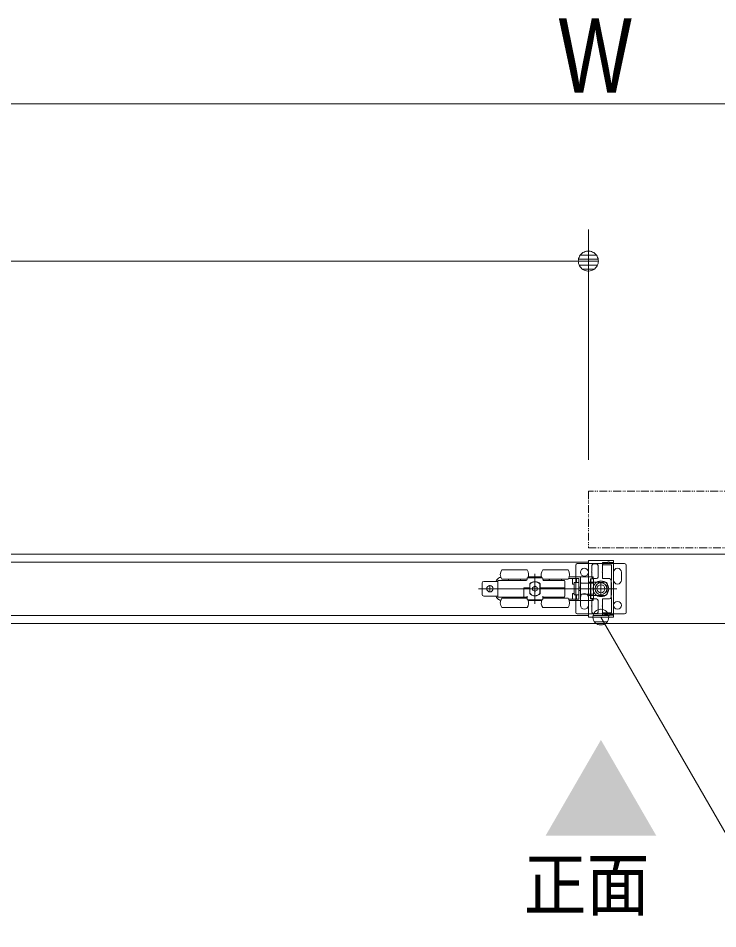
# Model space of a CAD drawing. Units: millimetres, scale not verified. Extents: x -6062 to 6062, y -3045 to 3045.
# Drawn here: x -3665 to -3221, y 1162 to 1740 of the extents above; entities that cross this region are included whole.
import ezdxf
from ezdxf.enums import TextEntityAlignment as Align

# ---------------------------------------------------------------- set-up
doc = ezdxf.new("R2010")
doc.units = ezdxf.units.MM
doc.header["$LTSCALE"] = 20
doc.linetypes.add('DOUBLE_CHAIN1', pattern=[8.8, 5, -1, 0.6, -0.6, 0.6, -1])
for name, color, linetype, lineweight in [('0-0_2寸法-1', 7, 'Continuous', 9), ('0-1_0', 7, 'Continuous', 9), ('0-3_2寸法-3', 7, 'Continuous', 9), ('0-4_3一般', 7, 'Continuous', 9)]:
    doc.layers.add(name, color=color, linetype=linetype, lineweight=lineweight)
doc.styles.add('ＭＳ ゴシック', font='')
doc.styles.add('ＭＳ Ｐゴシック', font='')
doc.styles.get('ＭＳ ゴシック').set_extended_font_data('MS Gothic')
doc.styles.get('ＭＳ Ｐゴシック').set_extended_font_data('MS PGothic')

# ---------------------------------------------------------------- blocks, each defined once
blk = doc.blocks.new('_Dot')
at = {"layer": '0-1_0'}
for p, q in [((-10, 0), (-20, 0)), ((9.78, 2), (-9.78, 2)), ((7.99, 6), (-7.99, 6)), ((9.16, -3.98), (-9.16, -3.98)), ((6, -7.98), (-6, -7.98))]:
    blk.add_line(p, q, dxfattribs=at)
for points in [[(10, 0), (9.92, 1.25), (9.69, 2.49), (9.3, 3.68), (8.76, 4.82), (8.09, 5.88), (7.29, 6.85), (6.37, 7.71), (5.36, 8.44), (4.26, 9.05), (3.09, 9.51), (1.87, 9.82), (0.63, 9.98), (-0.63, 9.98), (-1.87, 9.82), (-3.09, 9.51), (-4.26, 9.05), (-5.36, 8.44), (-6.37, 7.71), (-7.29, 6.85), (-8.09, 5.88), (-8.76, 4.82), (-9.3, 3.68), (-9.69, 2.49), (-9.92, 1.25), (-10, 0), (0, 0)], [(-10, 0), (-9.92, -1.25), (-9.69, -2.49), (-9.3, -3.68), (-8.76, -4.82), (-8.09, -5.88), (-7.29, -6.85), (-6.37, -7.71), (-5.36, -8.44), (-4.26, -9.05), (-3.09, -9.51), (-1.87, -9.82), (-0.63, -9.98), (0.63, -9.98), (1.87, -9.82), (3.09, -9.51), (4.26, -9.05), (5.36, -8.44), (6.37, -7.71), (7.29, -6.85), (8.09, -5.88), (8.76, -4.82), (9.3, -3.68), (9.69, -2.49), (9.92, -1.25), (10, 0), (0, 0)]]:
    blk.add_lwpolyline(points, close=True, dxfattribs=at)
blk = doc.blocks.new('グループ-20')
at = {"layer": '0-4_3一般'}
for p, q in [((-30318, 27896.9), (-53682, 27896.9)), ((-30320, 27912.9), (-30320, 27912.3)), ((-30318, 27908.9), (-30318, 27640.9)), ((-30318, 27216.9), (-30318, 27896.9)), ((-30006, 27916.9), (-30316, 27916.9)), ((-30140, 27779.9), (-30140, 27884.9)), ((-30076.6, 27890.9), (-30134, 27890.9)), ((-30133.2, 27875.8), (-30099.9, 27882.5)), ((-30000, 27890.9), (-30049, 27890.9)), ((-30000, 27910.9), (-30000, 27890.9)), ((-31418, 27796.9), (-31098, 27796.9)), ((-30898, 27796.9), (-30578, 27796.9)), ((-30480, 27856.9), (-30480, 27256.9)), ((-29860, 27876.9), (-30460, 27876.9)), ((-30280, 27773.9), (-30274, 27779.9)), ((-30274, 27767.9), (-30280, 27773.9)), ((-30274, 27779.9), (-30274, 27852.9)), ((-30274, 27705.9), (-30274, 27767.9)), ((-30254, 27872.9), (-30216, 27872.9)), ((-30196, 27705.9), (-30196, 27852.9)), ((-30146, 27773.9), (-30140, 27779.9)), ((-30140, 27767.9), (-30146, 27773.9)), ((-30140, 27691.9), (-30140, 27767.9)), ((-30138, 27868.9), (-30138, 27870)), ((-30030, 27862.9), (-30132, 27862.9)), ((-30024, 27666.9), (-30024, 27856.9)), ((-30000, 27716.9), (-30000, 27766.9)), ((-29900, 27716.9), (-29900, 27766.9)), ((-29840, 27256.9), (-29840, 27856.9)), ((-31468, 27662.9), (-31468, 27450.9)), ((-31108, 27662.9), (-31468, 27662.9)), ((-31432.2, 27703.3), (-31437.4, 27702)), ((-31418, 27676.9), (-31098, 27676.9)), ((-31334, 27662.9), (-31334, 27676.9)), ((-31182, 27676.9), (-31182, 27662.9)), ((-31098, 27686.9), (-31098, 27672.9)), ((-30908, 27696.9), (-31088, 27696.9)), ((-30913.4, 27706.9), (-31082.6, 27706.9)), ((-31023.3, 27696.9), (-31023.3, 27697.1)), ((-31016, 27696.9), (-31016, 27697.1)), ((-31014.2, 27697.1), (-31014.2, 27696.9)), ((-31007.6, 27697.1), (-31007.6, 27696.9)), ((-30998, 27745.7), (-30998, 27365.7)), ((-30991.7, 27696.9), (-30991.7, 27697.1)), ((-30983.3, 27697.1), (-30983.3, 27696.9)), ((-30970.2, 27696.9), (-30970.2, 27697.1)), ((-30968.5, 27697.1), (-30968.5, 27696.9)), ((-30963, 27697.1), (-30963, 27696.9)), ((-30898, 27672.9), (-30898, 27686.9)), ((-30898, 27676.9), (-30578, 27676.9)), ((-30628, 27662.9), (-30888, 27662.9)), ((-30818, 27662.9), (-30818, 27676.9)), ((-30814, 27662.9), (-30814, 27676.9)), ((-30662, 27676.9), (-30662, 27662.9)), ((-30522, 27686.9), (-30571.4, 27686.9)), ((-30562.6, 27706.9), (-30418, 27706.9)), ((-30472, 27686.9), (-30522, 27686.9)), ((-30522, 27686.9), (-30522, 27616.9)), ((-30472, 27686.9), (-30472, 27634.9)), ((-30442, 27686.9), (-30472, 27686.9)), ((-30442, 27686.9), (-30442, 27634.9)), ((-30398, 27706.9), (-30318, 27706.9)), ((-30258, 27706.9), (-30318, 27706.9)), ((-30318, 27626.9), (-30318, 27706.9)), ((-30292, 27682.9), (-30292, 27626.9)), ((-30258, 27682.9), (-30292, 27682.9)), ((-30292, 27681.9), (-30288, 27681.9)), ((-30288, 27681.9), (-30288, 27671.9)), ((-30256, 27681.9), (-30288, 27681.9)), ((-30288, 27636.9), (-30288, 27671.9)), ((-30258, 27682.9), (-30258, 27706.9)), ((-30256, 27671.9), (-30256, 27681.9)), ((-30256, 27636.9), (-30256, 27671.9)), ((-30254, 27685.9), (-30216, 27685.9)), ((-30134, 27685.9), (-30052, 27685.9)), ((-30032, 27665.9), (-30032, 27447.9)), ((-30000, 27666.9), (-30000, 27716.9)), ((-29900, 27666.9), (-29900, 27716.9)), ((-31614, 27556.9), (-31714, 27556.9)), ((-31668, 27629.9), (-31668, 27483.9)), ((-31648, 27649.9), (-31488, 27649.9)), ((-31614, 27556.9), (-31526, 27556.9)), ((-31570, 27600.9), (-31570, 27512.9)), ((-31526, 27556.9), (-30226, 27556.9)), ((-31488, 27649.9), (-31468, 27649.9)), ((-31138, 27566.9), (-31064, 27566.9)), ((-31138, 27460.9), (-31138, 27566.9)), ((-31128, 27556.9), (-31138, 27556.9)), ((-31128, 27556.9), (-31064, 27556.9)), ((-31074, 27566.9), (-31074, 27556.9)), ((-31064.5, 27566.9), (-31064.5, 27556.9)), ((-31064, 27566.9), (-31064, 27618.1)), ((-31064, 27495.7), (-31064, 27556.9)), ((-31025, 27574.8), (-31027, 27573.6)), ((-31027, 27573.6), (-31027, 27571.3)), ((-31027, 27542.4), (-31027, 27571.3)), ((-31027, 27542.4), (-31027, 27540.1)), ((-31027, 27540.1), (-31025, 27539)), ((-31025, 27574.8), (-31000, 27589.2)), ((-31000, 27524.6), (-31025, 27539)), ((-30998, 27590.4), (-31000, 27589.2)), ((-30996, 27589.2), (-30998, 27590.4)), ((-30996, 27589.2), (-30971, 27574.8)), ((-30971, 27539), (-30996, 27524.6)), ((-30969, 27573.6), (-30971, 27574.8)), ((-30971, 27539), (-30969, 27540.1)), ((-30969, 27571.3), (-30969, 27573.6)), ((-30969, 27571.3), (-30969, 27542.4)), ((-30969, 27540.1), (-30969, 27542.4)), ((-30934.5, 27495.9), (-30934.5, 27617.9)), ((-30934.5, 27556.9), (-30932, 27556.9)), ((-30932, 27618.1), (-30932, 27566.9)), ((-30932, 27566.9), (-30628, 27566.9)), ((-30932, 27556.9), (-30932, 27495.7)), ((-30932, 27556.9), (-30628, 27556.9)), ((-30922, 27566.9), (-30922, 27556.9)), ((-30618, 27556.9), (-30628, 27556.9)), ((-30618, 27556.9), (-30618, 27566.9)), ((-30618, 27460.9), (-30618, 27556.9)), ((-30502, 27616.9), (-30522, 27616.9)), ((-30502, 27628.9), (-30502, 27484.9)), ((-30489.2, 27634.9), (-30496, 27634.9)), ((-30442, 27629.7), (-30442, 27632.2)), ((-30442, 27576.9), (-30418, 27576.9)), ((-30442, 27536.9), (-30418, 27536.9)), ((-30418, 27641), (-30418, 27641.7)), ((-30398, 27626.2), (-30318, 27626.2)), ((-30318, 27626.2), (-30318, 27626.9)), ((-30318, 27626.9), (-30292, 27626.9)), ((-30314, 27636.9), (-30312, 27636.9)), ((-30308, 27641.9), (-30102, 27641.9)), ((-30308, 27640.9), (-30308, 27641.9)), ((-30292, 27626.9), (-30292, 27486.9)), ((-30288, 27626.9), (-30288, 27486.9)), ((-30256, 27626.9), (-30256, 27636.9)), ((-30256, 27626.9), (-30256, 27486.9)), ((-30077.5, 27556.9), (-30242.5, 27556.9)), ((-30160, 27474.4), (-30160, 27639.4)), ((-29990.5, 27556.9), (-30146, 27556.9)), ((-30082, 27621.9), (-30082, 27491.9)), ((-29959.6, 27556.9), (-30079.6, 27556.9)), ((-30024, 27476.9), (-30024, 27636.9)), ((-31648, 27463.9), (-31488, 27463.9)), ((-31488, 27463.9), (-31468, 27463.9)), ((-31468, 27450.9), (-31138, 27450.9)), ((-31098, 27436.9), (-31418, 27436.9)), ((-31334, 27436.9), (-31334, 27450.9)), ((-31182, 27450.9), (-31182, 27436.9)), ((-31138, 27450.9), (-31138, 27460.9)), ((-31138, 27450.9), (-31098, 27450.9)), ((-31107.6, 27450.8), (-31108, 27450.9)), ((-31098, 27426.9), (-31098, 27460.9)), ((-31098, 27426.9), (-31098, 27420.1)), ((-31097.7, 27419.9), (-31098, 27420.1)), ((-31000, 27524.6), (-30998, 27523.4)), ((-30998, 27523.4), (-30996, 27524.6)), ((-30898.3, 27419.9), (-30898, 27420.1)), ((-30898, 27426.9), (-30898, 27460.9)), ((-30898, 27450.9), (-30628, 27450.9)), ((-30578, 27436.9), (-30898, 27436.9)), ((-30898, 27420.1), (-30898, 27426.9)), ((-30888.4, 27450.8), (-30888, 27450.9)), ((-30818, 27436.9), (-30818, 27450.9)), ((-30814, 27436.9), (-30814, 27450.9)), ((-30662, 27450.9), (-30662, 27436.9)), ((-30522, 27426.9), (-30571.4, 27426.9)), ((-30522, 27496.9), (-30522, 27426.9)), ((-30522, 27496.9), (-30502, 27496.9)), ((-30472, 27426.9), (-30522, 27426.9)), ((-30496, 27478.9), (-30489.2, 27478.9)), ((-30489.2, 27478.9), (-30442, 27478.9)), ((-30472, 27478.9), (-30472, 27426.9)), ((-30442, 27478.9), (-30442, 27481.5)), ((-30420, 27396.9), (-30420, 27446.9)), ((-30418, 27472.7), (-30418, 27472)), ((-30418, 27472), (-30418, 27406.9)), ((-30318, 27487.6), (-30398, 27487.6)), ((-30320, 27396.9), (-30320, 27446.9)), ((-30318, 27486.9), (-30318, 27487.6)), ((-30318, 27204.9), (-30318, 27472.9)), ((-30314, 27476.9), (-30312, 27476.9)), ((-30292, 27431.9), (-30288, 27431.9)), ((-30288, 27486.9), (-30288, 27476.9)), ((-30256, 27486.9), (-30288, 27486.9)), ((-30288, 27441.9), (-30288, 27476.9)), ((-30288, 27441.9), (-30288, 27431.9)), ((-30288, 27431.9), (-30256, 27431.9)), ((-30258, 27406.9), (-30258, 27430.9)), ((-30256, 27476.9), (-30256, 27486.9)), ((-30256, 27441.9), (-30256, 27476.9)), ((-30256, 27431.9), (-30256, 27441.9)), ((-30254, 27427.9), (-30216, 27427.9)), ((-30140, 27421.9), (-30140, 27345.9)), ((-30134, 27427.9), (-30052, 27427.9)), ((-30024, 27256.9), (-30024, 27446.9)), ((-31437.4, 27411.7), (-31432.2, 27410.4)), ((-31098, 27316.9), (-31418, 27316.9)), ((-31086.3, 27416.9), (-31084.8, 27416.9)), ((-31084.8, 27416.9), (-30911.2, 27416.9)), ((-31082.6, 27406.9), (-30913.4, 27406.9)), ((-30911.2, 27416.9), (-30909.7, 27416.9)), ((-30578, 27316.9), (-30898, 27316.9)), ((-30562.6, 27406.9), (-30418, 27406.9)), ((-30420, 27346.9), (-30420, 27396.9)), ((-30418, 27406.9), (-30398, 27406.9)), ((-30398, 27406.9), (-30318, 27406.9)), ((-30320, 27346.9), (-30320, 27396.9)), ((-30280, 27339.9), (-30274, 27345.9)), ((-30274, 27333.9), (-30280, 27339.9)), ((-30274, 27407.9), (-30274, 27345.9)), ((-30274, 27333.9), (-30274, 27260.9)), ((-30196, 27407.9), (-30196, 27260.9)), ((-30146, 27339.9), (-30140, 27345.9)), ((-30140, 27333.9), (-30146, 27339.9)), ((-30140, 27333.9), (-30140, 27228.9)), ((-53682, 27216.9), (-30318, 27216.9)), ((-30460, 27236.9), (-29860, 27236.9)), ((-30320, 27200.9), (-30320, 27201.4)), ((-30006, 27196.9), (-30316, 27196.9)), ((-30254, 27240.9), (-30216, 27240.9)), ((-30138, 27243.8), (-30138, 27244.9)), ((-30076.6, 27222.9), (-30134, 27222.9)), ((-30099.9, 27231.3), (-30133.2, 27237.9)), ((-30132, 27250.9), (-30030, 27250.9)), ((-30000, 27222.9), (-30049, 27222.9)), ((-30000, 27202.9), (-30000, 27222.9)), ((-6330, 27116.9), (-53990, 27116.9))]:
    blk.add_line(p, q, dxfattribs=at)
at = {"layer": '0-4_3一般', "linetype": 'DOUBLE_CHAIN1'}
blk.add_lwpolyline([(-6320, 28796.9), (-30320, 28796.9), (-30320, 28076.9), (-6320, 28076.9)], dxfattribs=at)
at = {"layer": '0-4_3一般'}
for points in [[(-6330, 27116.9), (-6330, 27996.9), (-53990, 27996.9), (-53990, 27116.9)], [(-30096, 27882.9), (-30086.9, 27882.9), (-30065, 27895.5)], [(-30050, 27886.9), (-30000, 27886.9), (-30000, 27226.9), (-30050, 27226.9)], [(-30628, 27566.9), (-30618, 27566.9), (-30618, 27652.9)], [(-30398, 27706.9), (-30418, 27706.9), (-30418, 27641.7), (-30418, 27472)], [(-30024, 27636.9), (-30030, 27636.9), (-30030, 27666.9), (-30024, 27666.9)], [(-30442, 27632.2), (-30442, 27634.9), (-30489.2, 27634.9)], [(-30442, 27481.5), (-30442, 27484), (-30442, 27629.7)], [(-30398, 27626.2), (-30398.7, 27626.2), (-30399.4, 27626.3), (-30400.1, 27626.4), (-30400.8, 27626.5), (-30401.4, 27626.6), (-30402.1, 27626.8), (-30402.8, 27627), (-30403.5, 27627.1), (-30404.2, 27627.3), (-30404.8, 27627.6), (-30405.5, 27627.8), (-30406.2, 27628), (-30406.8, 27628.3), (-30407.5, 27628.6), (-30408.2, 27628.9), (-30408.8, 27629.2), (-30409.5, 27629.6), (-30410.2, 27629.9), (-30410.8, 27630.3), (-30411.5, 27630.7), (-30412.1, 27631.1), (-30412.7, 27631.6), (-30413.3, 27632), (-30413.8, 27632.5), (-30414.3, 27632.9), (-30414.8, 27633.4), (-30415.2, 27633.9), (-30415.6, 27634.4), (-30416, 27635), (-30416.4, 27635.5), (-30416.7, 27636.1), (-30416.9, 27636.6), (-30417.2, 27637.2), (-30417.4, 27637.8), (-30417.6, 27638.4), (-30417.7, 27639.1), (-30417.8, 27639.7), (-30417.9, 27640.4), (-30418, 27641)], [(-30288, 27636.9), (-30288, 27626.9), (-30256, 27626.9)], [(-31098, 27440.9), (-31098.1, 27441.3), (-31098.1, 27441.7), (-31098.2, 27442), (-31098.3, 27442.4), (-31098.4, 27442.8), (-31098.5, 27443.1), (-31098.6, 27443.5), (-31098.8, 27443.8), (-31098.9, 27444.2), (-31099.1, 27444.5), (-31099.2, 27444.9), (-31099.4, 27445.2), (-31099.6, 27445.5), (-31099.8, 27445.8), (-31100, 27446.1), (-31100.2, 27446.4), (-31100.5, 27446.7), (-31100.7, 27447), (-31101, 27447.3), (-31101.3, 27447.6), (-31101.6, 27447.9), (-31101.8, 27448.2), (-31102.1, 27448.4), (-31102.4, 27448.6), (-31102.7, 27448.9), (-31103.1, 27449.1), (-31103.4, 27449.3), (-31103.7, 27449.5), (-31104, 27449.7), (-31104.4, 27449.8), (-31104.7, 27450), (-31105, 27450.1), (-31105.4, 27450.3), (-31105.7, 27450.4), (-31106.1, 27450.5), (-31106.5, 27450.6), (-31106.8, 27450.7), (-31107.2, 27450.8), (-31107.6, 27450.8)], [(-31084.8, 27416.9), (-31085.1, 27416.9), (-31085.5, 27416.9), (-31085.8, 27416.9), (-31086.2, 27417), (-31086.5, 27417), (-31086.8, 27417), (-31087.2, 27417), (-31087.5, 27417.1), (-31087.9, 27417.1), (-31088.2, 27417.2), (-31088.5, 27417.2), (-31088.9, 27417.3), (-31089.2, 27417.3), (-31089.6, 27417.4), (-31089.9, 27417.4), (-31090.2, 27417.5), (-31090.6, 27417.5), (-31090.9, 27417.6), (-31091.2, 27417.7), (-31091.6, 27417.8), (-31091.9, 27417.8), (-31092.2, 27417.9), (-31092.6, 27418), (-31092.9, 27418.1), (-31093.2, 27418.2), (-31093.6, 27418.3), (-31093.9, 27418.4), (-31094.2, 27418.5), (-31094.5, 27418.6), (-31094.9, 27418.7), (-31095.2, 27418.8), (-31095.5, 27419), (-31095.8, 27419.1), (-31096.1, 27419.2), (-31096.4, 27419.4), (-31096.8, 27419.5), (-31097.1, 27419.6), (-31097.4, 27419.8), (-31097.7, 27419.9)], [(-30911.2, 27416.9), (-30910.9, 27416.9), (-30910.5, 27416.9), (-30910.2, 27416.9), (-30909.8, 27417), (-30909.5, 27417), (-30909.2, 27417), (-30908.8, 27417), (-30908.5, 27417.1), (-30908.1, 27417.1), (-30907.8, 27417.2), (-30907.5, 27417.2), (-30907.1, 27417.3), (-30906.8, 27417.3), (-30906.4, 27417.4), (-30906.1, 27417.4), (-30905.8, 27417.5), (-30905.4, 27417.5), (-30905.1, 27417.6), (-30904.8, 27417.7), (-30904.4, 27417.8), (-30904.1, 27417.8), (-30903.8, 27417.9), (-30903.4, 27418), (-30903.1, 27418.1), (-30902.8, 27418.2), (-30902.4, 27418.3), (-30902.1, 27418.4), (-30901.8, 27418.5), (-30901.5, 27418.6), (-30901.1, 27418.7), (-30900.8, 27418.8), (-30900.5, 27419), (-30900.2, 27419.1), (-30899.9, 27419.2), (-30899.6, 27419.4), (-30899.2, 27419.5), (-30898.9, 27419.6), (-30898.6, 27419.8), (-30898.3, 27419.9)], [(-30898, 27440.9), (-30897.9, 27441.3), (-30897.9, 27441.7), (-30897.8, 27442), (-30897.7, 27442.4), (-30897.6, 27442.8), (-30897.5, 27443.1), (-30897.4, 27443.5), (-30897.2, 27443.8), (-30897.1, 27444.2), (-30896.9, 27444.5), (-30896.8, 27444.9), (-30896.6, 27445.2), (-30896.4, 27445.5), (-30896.2, 27445.8), (-30896, 27446.1), (-30895.8, 27446.4), (-30895.5, 27446.7), (-30895.3, 27447), (-30895, 27447.3), (-30894.7, 27447.6), (-30894.4, 27447.9), (-30894.2, 27448.2), (-30893.9, 27448.4), (-30893.6, 27448.6), (-30893.3, 27448.9), (-30892.9, 27449.1), (-30892.6, 27449.3), (-30892.3, 27449.5), (-30892, 27449.7), (-30891.6, 27449.8), (-30891.3, 27450), (-30891, 27450.1), (-30890.6, 27450.3), (-30890.3, 27450.4), (-30889.9, 27450.5), (-30889.5, 27450.6), (-30889.2, 27450.7), (-30888.8, 27450.8), (-30888.4, 27450.8)], [(-30442, 27478.9), (-30442, 27426.9), (-30472, 27426.9)], [(-30398, 27487.6), (-30398.7, 27487.5), (-30399.4, 27487.5), (-30400.1, 27487.4), (-30400.8, 27487.3), (-30401.4, 27487.1), (-30402.1, 27487), (-30402.8, 27486.8), (-30403.5, 27486.6), (-30404.2, 27486.4), (-30404.8, 27486.2), (-30405.5, 27486), (-30406.2, 27485.7), (-30406.8, 27485.4), (-30407.5, 27485.2), (-30408.2, 27484.8), (-30408.8, 27484.5), (-30409.5, 27484.2), (-30410.2, 27483.8), (-30410.8, 27483.4), (-30411.5, 27483), (-30412.1, 27482.6), (-30412.7, 27482.2), (-30413.3, 27481.8), (-30413.8, 27481.3), (-30414.3, 27480.8), (-30414.8, 27480.3), (-30415.2, 27479.8), (-30415.6, 27479.3), (-30416, 27478.8), (-30416.4, 27478.3), (-30416.7, 27477.7), (-30416.9, 27477.1), (-30417.2, 27476.5), (-30417.4, 27475.9), (-30417.6, 27475.3), (-30417.7, 27474.7), (-30417.8, 27474.1), (-30417.9, 27473.4), (-30418, 27472.7)], [(-30258, 27406.9), (-30318, 27406.9), (-30318, 27486.9), (-30292, 27486.9), (-30292, 27430.9), (-30258, 27430.9)], [(-30308, 27472.9), (-30308, 27471.9), (-30102, 27471.9)], [(-30024, 27446.9), (-30030, 27446.9), (-30030, 27476.9), (-30024, 27476.9)], [(-30065, 27218.2), (-30086.9, 27230.9), (-30096, 27230.9)]]:
    blk.add_lwpolyline(points, dxfattribs=at)
for centre, radius in [((-30370, 27766.9), 50), ((-30160, 27556.9), 100), ((-31570, 27556.9), 40), ((-30160, 27556.9), 75), ((-30160, 27556.9), 50), ((-29950, 27346.9), 50)]:
    blk.add_circle(centre, radius, dxfattribs=at)
for centre, radius, start, end in [((-30316, 27912.9), 4, 90, 180), ((-30316, 27912.3), 4, 180, 240), ((-30134, 27884.9), 6, 90, 180), ((-30096, 27862.9), 20, 90, 101.30993), ((-30064, 27884.9), 14, 33.74899, 154.62307), ((-30060, 27886.9), 10, 0, 120), ((-30049, 27894.9), 4, 213.74899, 270), ((-30006, 27910.9), 6, 0, 90), ((-31338, 27736.9), 100, 143.1301, 216.8699), ((-31178, 27736.9), 100, 336.42182, 36.8699), ((-30818, 27736.9), 100, 143.1301, 203.57818), ((-30658, 27736.9), 100, 323.1301, 36.8699), ((-30460, 27856.9), 20, 90, 180), ((-30254, 27852.9), 20, 90, 180), ((-30216, 27852.9), 20, 0, 90), ((-30132, 27870), 6, 101.30993, 180), ((-30132, 27868.9), 6, 180, 270), ((-30030, 27856.9), 6, 0, 90), ((-29950, 27766.9), 50, 0, 180), ((-29860, 27856.9), 20, 0, 90), ((-31418, 27624.4), 80, 110.55605, 161.44128), ((-31418, 27624.4), 80, 104.03624, 110.55605), ((-31108, 27672.9), 10, 270, 0), ((-31088, 27686.9), 10, 90, 180), ((-30908, 27686.9), 10, 0, 90), ((-30888, 27672.9), 10, 180, 270), ((-30628, 27652.9), 10, 0, 90), ((-30254, 27705.9), 20, 180, 270), ((-30216, 27705.9), 20, 270, 0), ((-30134, 27691.9), 6, 180, 270), ((-30052, 27665.9), 20, 0, 90), ((-29950, 27666.9), 50, 180, 0), ((-31648, 27629.9), 20, 90, 180), ((-30998, 27556.9), 88, 43.8598, 139.13343), ((-30998, 27556.9), 90, 42.83343, 137.16657), ((-31023, 27571.3), 4, 120, 180), ((-31023, 27542.4), 4, 180, 240), ((-30998, 27585.8), 4, 60, 120), ((-30973, 27571.3), 4, 0, 60), ((-30973, 27542.4), 4, 300, 0), ((-30496, 27628.9), 6, 90, 180), ((-30314, 27640.9), 4, 180, 270), ((-30312, 27640.9), 4, 270, 0), ((-30102, 27621.9), 20, 0, 90), ((-31648, 27483.9), 20, 180, 270), ((-31418, 27489.3), 80, 198.55872, 249.44395), ((-31338, 27376.9), 100, 143.1301, 216.8699), ((-30998, 27556.9), 88, 220.86657, 316.1402), ((-30998, 27556.9), 90, 222.83343, 317.16657), ((-30998, 27528), 4, 240, 300), ((-30628, 27460.9), 10, 270, 0), ((-30658, 27376.9), 100, 323.1301, 36.8699), ((-30496, 27484.9), 6, 180, 270), ((-30370, 27446.9), 50, 0, 180), ((-30314, 27472.9), 4, 90, 180), ((-30312, 27472.9), 4, 0, 90), ((-30254, 27407.9), 20, 90, 180), ((-30216, 27407.9), 20, 0, 90), ((-30134, 27421.9), 6, 90, 180), ((-30102, 27491.9), 20, 270, 0), ((-30052, 27447.9), 20, 270, 0), ((-31418, 27489.3), 80, 249.44395, 255.96376), ((-31178, 27376.9), 100, 323.1301, 24.27432), ((-30818, 27376.9), 100, 155.72626, 216.8699), ((-30370, 27346.9), 50, 180, 0), ((-30460, 27256.9), 20, 180, 270), ((-30316, 27201.4), 4, 120, 180), ((-30316, 27200.9), 4, 180, 270), ((-30254, 27260.9), 20, 180, 270), ((-30216, 27260.9), 20, 270, 0), ((-30134, 27228.9), 6, 180, 270), ((-30132, 27244.9), 6, 90, 180), ((-30132, 27243.8), 6, 180, 258.69007), ((-30096, 27250.9), 20, 258.69007, 270), ((-30064, 27228.9), 14, 205.37693, 326.25101), ((-30060, 27226.9), 10, 240, 0), ((-30049, 27218.9), 4, 90, 146.25101), ((-30030, 27256.9), 6, 270, 0), ((-30006, 27202.9), 6, 270, 0), ((-29860, 27256.9), 20, 270, 0)]:
    blk.add_arc(centre, radius, start, end, dxfattribs=at)
blk = doc.blocks.new('グループ-21')
at = {"layer": '0-4_3一般'}
blk.add_blockref('グループ-20', (0, 0), dxfattribs=at)

msp = doc.modelspace()

# ---------------------------------------------------------------- linework, layer by layer
at = {"layer": '0-0_2寸法-1'}
for p, q in [((-2116.21, 1686), (-4481.79, 1686)), ((-3303.5, 1459.84), (-3303.5, 1606)), ((-4469.79, 1586), (-3316.21, 1586))]:
    msp.add_line(p, q, dxfattribs=at)
at = {"layer": '0-3_2寸法-3'}
for p, q in [((-3290.65, 1360.84), (-3300.45, 1360.84)), ((-3295.36, 1364.84), (-3295.74, 1364.84)), ((-3295.36, 1364.84), (-3295.74, 1364.84)), ((-3291.55, 1356.84), (-3299.55, 1356.84))]:
    msp.add_line(p, q, dxfattribs=at)
msp.add_lwpolyline([(-3295.55, 1359.84), (-3181.23, 1161.84), (-2865.22, 1161.84)], dxfattribs=at)
msp.add_circle((-3295.55, 1359.84), 5.01, dxfattribs=at)
msp.add_circle((-3295.55, 1359.84), 5.01, dxfattribs=at)
msp.add_solid([(-3330.57, 1221.1), (-3295.5, 1281.84), (-3260.43, 1221.1)], dxfattribs=at)

# ---------------------------------------------------------------- block references
at = {"layer": '0-0_2寸法-1', "xscale": 0.6356201, "yscale": 0.6356201}
msp.add_blockref('_Dot', (-3303.5, 1586), dxfattribs=at)
at = {"layer": '0-4_3一般', "xscale": 0.05, "yscale": 0.05}
msp.add_blockref('グループ-21', (-1787.5, 0), dxfattribs=at)

# ---------------------------------------------------------------- texts
at = {"layer": '0-0_2寸法-1', "style": 'ＭＳ Ｐゴシック', "width": 0.8}
msp.add_text('W', height=47.21, dxfattribs=at).set_placement((-3322.46, 1678.93), align=Align.BOTTOM_LEFT)
at = {"layer": '0-3_2寸法-3', "style": 'ＭＳ ゴシック', "width": 0.9}
msp.add_text('正面', height=32.55, dxfattribs=at).set_placement((-3344.58, 1163.86), align=Align.BOTTOM_LEFT)

doc.saveas('drawing.dxf')
